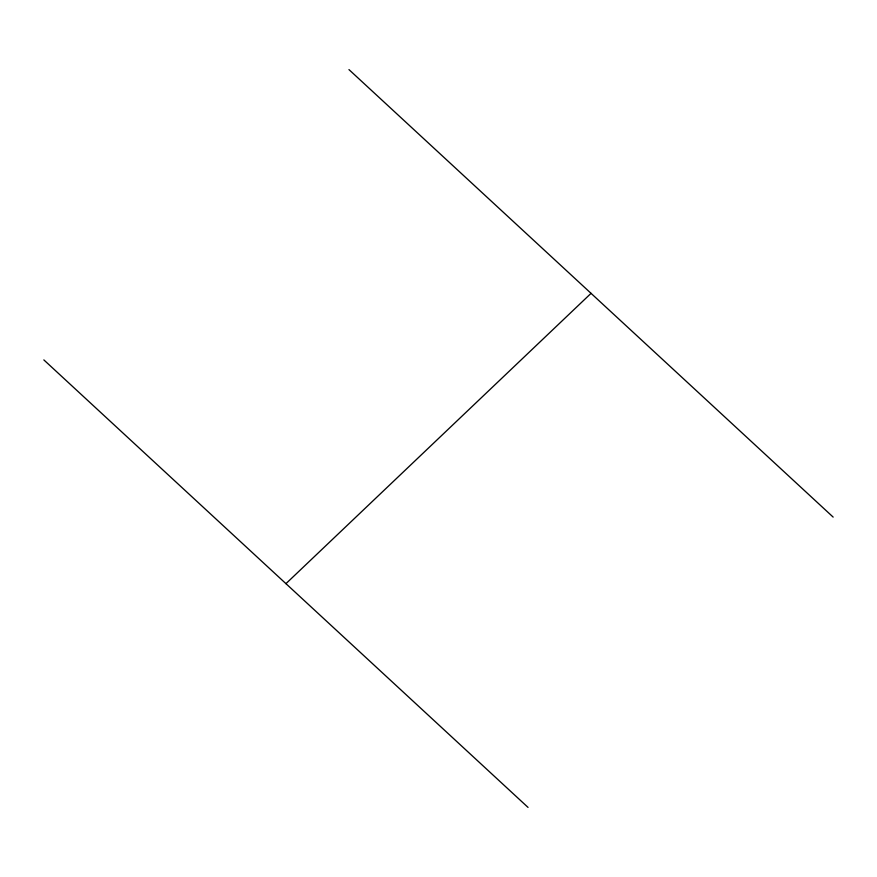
<?xml version="1.0" encoding="UTF-8"?>
<svg xmlns="http://www.w3.org/2000/svg" width="877" height="877" viewBox="0 0 877 877"><rect width="100%" height="100%" fill="white"/><g stroke="black" fill="none" stroke-linecap="round" stroke-linejoin="round"><path stroke-width="1.32" d="M285.946 583.654L591.054 293.346M348.958 69.601L833.15 517.09M43.85 359.91L528.042 807.399"/></g></svg>
